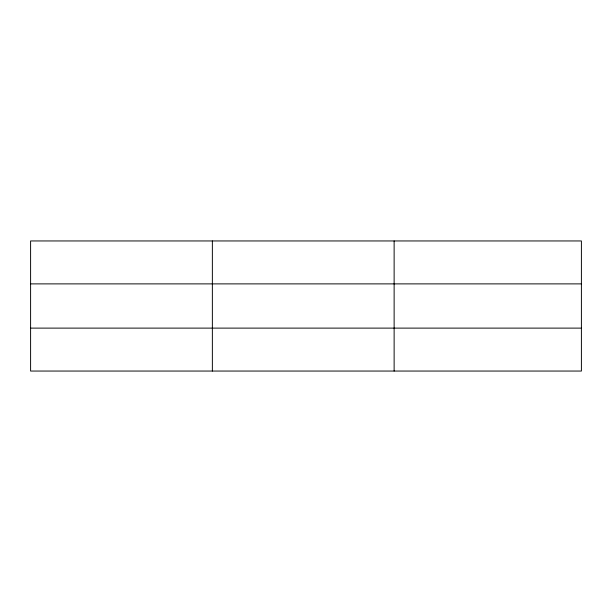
<?xml version="1.0" encoding="UTF-8"?>
<svg xmlns="http://www.w3.org/2000/svg" width="612" height="612" viewBox="0 0 612 612"><rect width="100%" height="100%" fill="white"/><g stroke="black" fill="none" stroke-linecap="round" stroke-linejoin="round"><path stroke-width="0.92" d="M212.364 240.952L212.364 371.048M394.128 240.952L394.128 371.048M581.4 328.116L581.4 371.048L30.6 371.048L30.6 240.952L581.4 240.952L581.4 328.116L30.6 328.116M30.6 283.884L581.4 283.884"/></g></svg>
